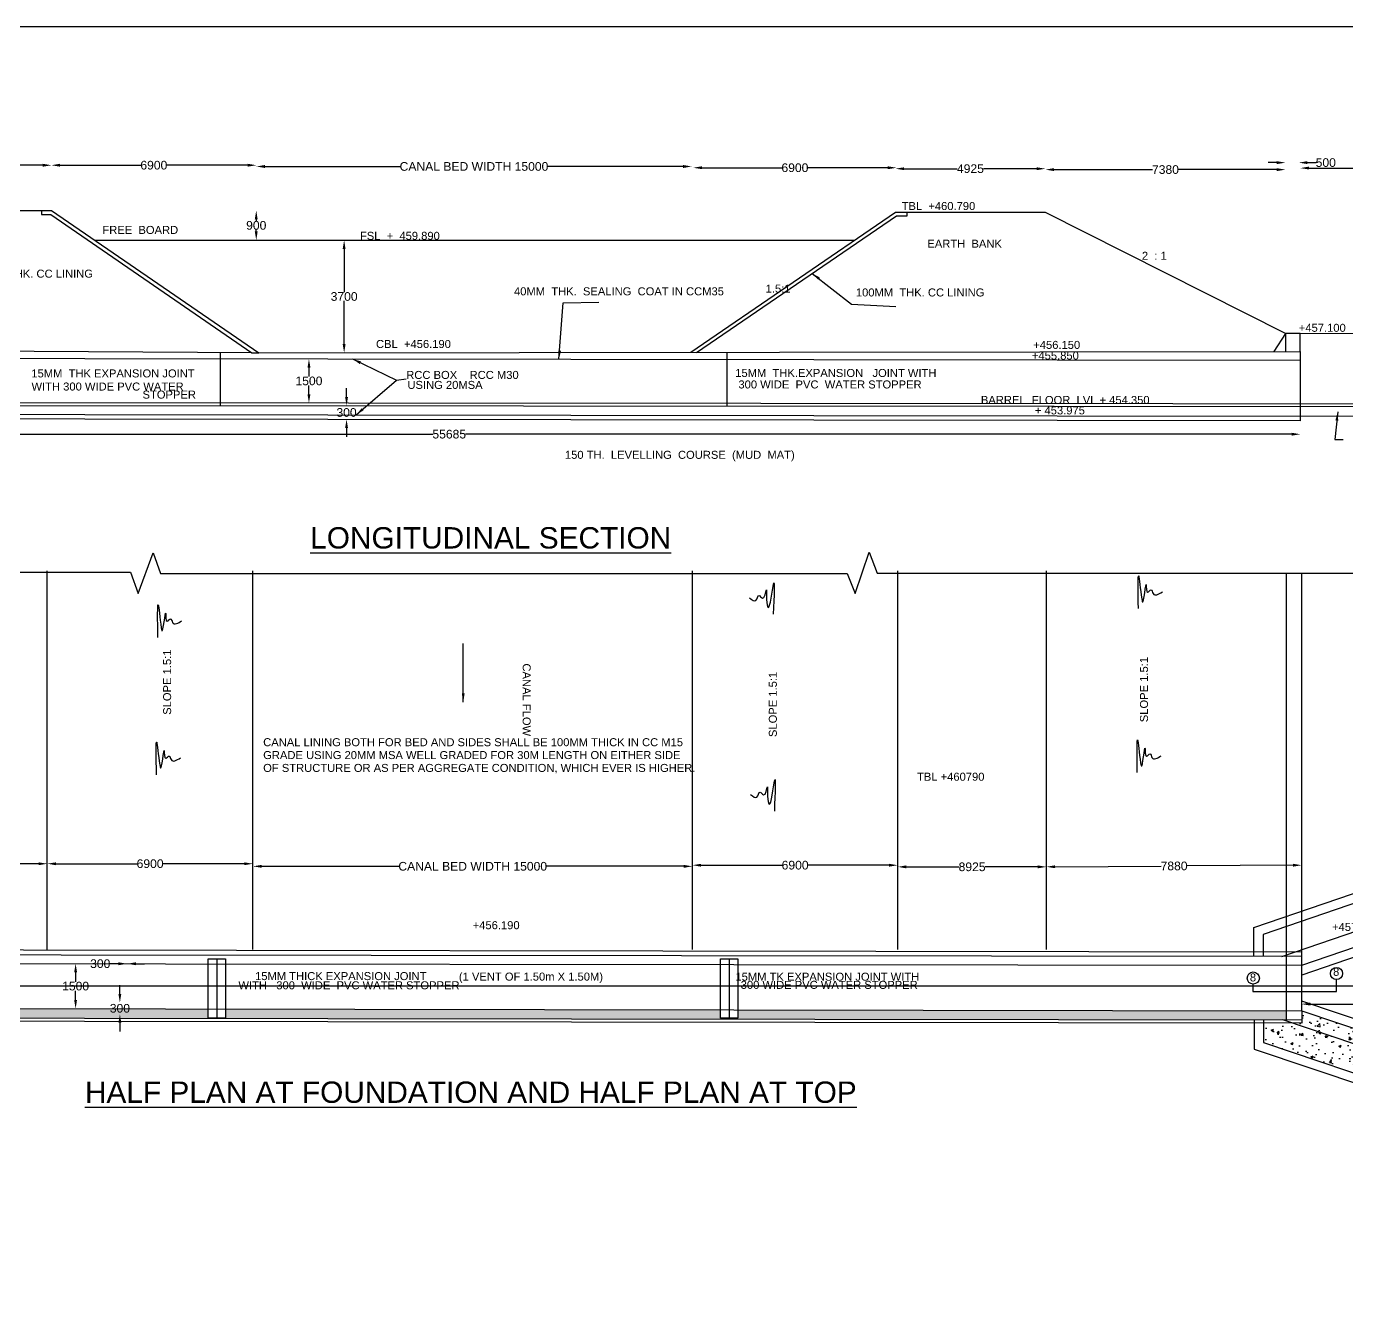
# Model space of a CAD drawing. Header units: inches. Extents: x 48010 to 53514, y -54 to 3817.
# Drawn here: x 49566 to 51546, y 1881 to 3817 of the extents above; entities that cross this region are included whole.
import ezdxf

# ---------------------------------------------------------------- set-up
doc = ezdxf.new("R2010")
doc.units = ezdxf.units.IN
doc.header["$MEASUREMENT"] = 0
doc.layers.add('DIMENSIONS', color=255, linetype='Continuous')
doc.layers.add('TEXT', color=1, linetype='Continuous')
doc.styles.get("Standard").update_dxf_attribs({"font": 'arial.ttf', "height": 13})
doc.dimstyles.get("Standard").update_dxf_attribs({"dimtxt": 12, "dimasz": 13, "dimexe": 0.18, "dimexo": 0.0625, "dimgap": 0.09, "dimtad": 0, "dimtih": 1, "dimtoh": 1, "dimdec": 4, "dimzin": 0, "dimdsep": 46, "dimtxsty": 'Standard', "dimcen": 0.09, "dimse1": 1, "dimse2": 1, "dimadec": 0, "dimazin": 0, "dimtfac": 1, "dimtdec": 4, "dimtofl": 0, "dimtmove": 0, "dimatfit": 3, "dimfxl": 1, "dimtolj": 1, "dimtzin": 0, "dimarcsym": 0})
pattern_1 = [(50, (0, 0), (35.863009, -3.137607), [3.75, -41.25]), (355, (0, 0), (-6.937567, 37.609607), [3, -33]), (100.4514, (2.99, -0.26), (28.92547, 34.471977), [3.18701, -35.057106]), (46.1842, (0, 10), (53.362052, -8.27595), [5.625, -61.875]), (96.6356, (4.447, 9.31), (46.733135, 48.705894), [4.780514, -52.58565]), (351.1842, (0, 10), (46.7331, 48.70593), [4.5, -49.5]), (21, (5, 7.5), (29.845353, -20.130945), [3.75, -41.25]), (326, (5, 7.5), (12.165767, 36.257502), [3, -33]), (71.4514, (7.487, 5.822), (42.011131, 16.126525), [3.18701, -35.057106]), (37.5, (0, 0), (0.6079928, 16.6446927), [0, -32.6, 0, -33.5, 0, -33.125]), (7.5, (0, 0), (13.153477, 19.7205856), [0, -19.1, 0, -31.85, 0, -12.625]), (327.5, (-11.15, 0), (26.6911218, -1.1277436), [0, -12.5, 0, -39, 0, -51.75]), (317.5, (-16.15, 0), (29.159308, 5.005249), [0, -16.25, 0, -25.9, 0, -36.75])]

# ---------------------------------------------------------------- blocks, each defined once
blk = doc.blocks.new('*D8')
at = {"layer": 'Defpoints', "color": 0, "transparency": 16777216}
for p in [(49604, 3608.9), (49209.7, 3540.9), (49604, 3540.9)]:
    blk.add_point(p, dxfattribs=at)
at = {"layer": 'DIMENSIONS', "color": 0, "lineweight": -2, "transparency": 16777216}
for p, q in [((49222.7, 3608.9), (49387.4, 3608.9)), ((49591, 3608.9), (49426.3, 3608.9))]:
    blk.add_line(p, q, dxfattribs=at)
at = {"layer": 'DIMENSIONS', "color": 0, "transparency": 16777216}
for points in [[(49222.7, 3611), (49222.7, 3606.7), (49209.7, 3608.9)], [(49591, 3611), (49591, 3606.7), (49604, 3608.9)]]:
    blk.add_solid(points, dxfattribs=at)
at = {"layer": 'DIMENSIONS', "color": 0, "transparency": 16777216, "insert": (49406.8, 3608.9), "char_height": 13, "attachment_point": 5}
blk.add_mtext('\\A1;5000', dxfattribs=at)
blk = doc.blocks.new('*D9')
at = {"layer": 'Defpoints', "color": 0, "transparency": 16777216}
for p in [(49911.1, 3608.9), (49604, 3540.9), (49911.1, 3496.5)]:
    blk.add_point(p, dxfattribs=at)
at = {"layer": 'DIMENSIONS', "color": 0, "lineweight": -2, "transparency": 16777216}
for p, q in [((49617, 3608.9), (49738, 3608.9)), ((49898.1, 3608.9), (49777, 3608.9))]:
    blk.add_line(p, q, dxfattribs=at)
at = {"layer": 'DIMENSIONS', "color": 0, "transparency": 16777216}
for points in [[(49617, 3611.1), (49617, 3606.7), (49604, 3608.9)], [(49898.1, 3611.1), (49898.1, 3606.7), (49911.1, 3608.9)]]:
    blk.add_solid(points, dxfattribs=at)
at = {"layer": 'DIMENSIONS', "color": 0, "transparency": 16777216, "insert": (49757.5, 3608.9), "char_height": 13, "attachment_point": 5}
blk.add_mtext('\\A1;6900', dxfattribs=at)
blk = doc.blocks.new('*D10')
at = {"layer": 'Defpoints', "color": 0, "transparency": 16777216}
for p in [(50564.2, 3607), (49911.1, 3496.5), (50564.2, 3496.4)]:
    blk.add_point(p, dxfattribs=at)
at = {"layer": 'DIMENSIONS', "color": 0, "lineweight": -2, "transparency": 16777216}
for p, q in [((49924.1, 3607), (50126.9, 3607)), ((50551.2, 3607), (50348.4, 3607))]:
    blk.add_line(p, q, dxfattribs=at)
at = {"layer": 'DIMENSIONS', "color": 0, "transparency": 16777216}
for points in [[(49924.1, 3609.2), (49924.1, 3604.8), (49911.1, 3607)], [(50551.2, 3609.2), (50551.2, 3604.8), (50564.2, 3607)]]:
    blk.add_solid(points, dxfattribs=at)
at = {"layer": 'DIMENSIONS', "color": 0, "transparency": 16777216, "insert": (50237.6, 3607), "char_height": 13, "attachment_point": 5}
blk.add_mtext('\\A1;CANAL BED WIDTH 15000', dxfattribs=at)
blk = doc.blocks.new('*D11')
at = {"layer": 'Defpoints', "color": 0, "transparency": 16777216}
for p in [(50871.2, 3605.1), (50871.2, 3532.8), (50566.5, 3328.4)]:
    blk.add_point(p, dxfattribs=at)
at = {"layer": 'DIMENSIONS', "color": 0, "lineweight": -2, "transparency": 16777216}
for p, q in [((50579.5, 3605.1), (50699.4, 3605.1)), ((50858.2, 3605.1), (50738.4, 3605.1))]:
    blk.add_line(p, q, dxfattribs=at)
at = {"layer": 'DIMENSIONS', "color": 0, "transparency": 16777216}
for points in [[(50579.5, 3607.3), (50579.5, 3603), (50566.5, 3605.1)], [(50858.2, 3607.3), (50858.2, 3603), (50871.2, 3605.1)]]:
    blk.add_solid(points, dxfattribs=at)
at = {"layer": 'DIMENSIONS', "color": 0, "transparency": 16777216, "insert": (50718.9, 3605.1), "char_height": 13, "attachment_point": 5}
blk.add_mtext('\\A1;6900', dxfattribs=at)
blk = doc.blocks.new('*D12')
at = {"layer": 'Defpoints', "color": 0, "transparency": 16777216}
for p in [(51094.6, 3603.7), (50869.7, 3538.2), (51094.6, 3538.2)]:
    blk.add_point(p, dxfattribs=at)
at = {"layer": 'DIMENSIONS', "color": 0, "lineweight": -2, "transparency": 16777216}
for p, q in [((50882.7, 3603.7), (50962.3, 3603.7)), ((51081.6, 3603.7), (51001.9, 3603.7))]:
    blk.add_line(p, q, dxfattribs=at)
at = {"layer": 'DIMENSIONS', "color": 0, "transparency": 16777216}
for points in [[(50882.7, 3605.8), (50882.7, 3601.5), (50869.7, 3603.7)], [(51081.6, 3605.8), (51081.6, 3601.5), (51094.6, 3603.7)]]:
    blk.add_solid(points, dxfattribs=at)
at = {"layer": 'DIMENSIONS', "color": 0, "transparency": 16777216, "insert": (50982.1, 3603.7), "char_height": 13, "attachment_point": 5}
blk.add_mtext('\\A1;4925', dxfattribs=at)
blk = doc.blocks.new('*D13')
at = {"layer": 'Defpoints', "color": 0, "transparency": 16777216}
for p in [(51454.6, 3602.3), (51094.6, 3538.2), (51454.6, 3356.7)]:
    blk.add_point(p, dxfattribs=at)
at = {"layer": 'DIMENSIONS', "color": 0, "lineweight": -2, "transparency": 16777216}
for p, q in [((51107.6, 3602.3), (51255.2, 3602.3)), ((51441.6, 3602.3), (51294, 3602.3))]:
    blk.add_line(p, q, dxfattribs=at)
at = {"layer": 'DIMENSIONS', "color": 0, "transparency": 16777216}
for points in [[(51107.6, 3604.5), (51107.6, 3600.1), (51094.6, 3602.3)], [(51441.6, 3604.5), (51441.6, 3600.1), (51454.6, 3602.3)]]:
    blk.add_solid(points, dxfattribs=at)
at = {"layer": 'DIMENSIONS', "color": 0, "transparency": 16777216, "insert": (51274.6, 3602.3), "char_height": 13, "attachment_point": 5}
blk.add_mtext('\\A1;7380', dxfattribs=at)
blk = doc.blocks.new('*D14')
at = {"layer": 'Defpoints', "color": 0, "transparency": 16777216}
for p in [(51474.6, 3612.8), (51454.6, 3356.7), (51474.6, 3356.7)]:
    blk.add_point(p, dxfattribs=at)
at = {"layer": 'DIMENSIONS', "color": 0, "lineweight": -2, "transparency": 16777216}
for p, q in [((51441.6, 3612.8), (51428.6, 3612.8)), ((51487.6, 3612.8), (51500.6, 3612.8))]:
    blk.add_line(p, q, dxfattribs=at)
at = {"layer": 'DIMENSIONS', "color": 0, "transparency": 16777216}
for points in [[(51441.6, 3615), (51441.6, 3610.6), (51454.6, 3612.8)], [(51487.6, 3615), (51487.6, 3610.6), (51474.6, 3612.8)]]:
    blk.add_solid(points, dxfattribs=at)
at = {"layer": 'DIMENSIONS', "color": 0, "transparency": 16777216, "insert": (51515, 3612.8), "char_height": 13, "attachment_point": 5}
blk.add_mtext('\\A1;500', dxfattribs=at)
blk = doc.blocks.new('*D15')
at = {"layer": 'Defpoints', "color": 0, "transparency": 16777216}
for p in [(51903.5, 3604.6), (51476.8, 3356.7), (51903.5, 3359)]:
    blk.add_point(p, dxfattribs=at)
at = {"layer": 'DIMENSIONS', "color": 0, "lineweight": -2, "transparency": 16777216}
for p, q in [((51489.8, 3604.6), (51670.7, 3604.6)), ((51890.5, 3604.6), (51709.6, 3604.6))]:
    blk.add_line(p, q, dxfattribs=at)
at = {"layer": 'DIMENSIONS', "color": 0, "transparency": 16777216}
for points in [[(51489.8, 3606.8), (51489.8, 3602.5), (51476.8, 3604.6)], [(51890.5, 3606.8), (51890.5, 3602.5), (51903.5, 3604.6)]]:
    blk.add_solid(points, dxfattribs=at)
at = {"layer": 'DIMENSIONS', "color": 0, "transparency": 16777216, "insert": (51690.1, 3604.6), "char_height": 13, "attachment_point": 5}
blk.add_mtext('\\A1;9600', dxfattribs=at)
blk = doc.blocks.new('*D22')
at = {"layer": 'Defpoints', "color": 0, "transparency": 16777216}
for p in [(51476.8, 3226), (48924.2, 3206.4), (51476.8, 3205.7)]:
    blk.add_point(p, dxfattribs=at)
at = {"layer": 'DIMENSIONS', "color": 0, "lineweight": -2, "transparency": 16777216}
for p, q in [((48937.2, 3205.7), (50175.9, 3205.7)), ((51463.8, 3205.7), (50225.1, 3205.7))]:
    blk.add_line(p, q, dxfattribs=at)
at = {"layer": 'DIMENSIONS', "color": 0, "transparency": 16777216}
for points in [[(48937.2, 3207.8), (48937.2, 3203.5), (48924.2, 3205.7)], [(51463.8, 3207.8), (51463.8, 3203.5), (51476.8, 3205.7)]]:
    blk.add_solid(points, dxfattribs=at)
at = {"layer": 'DIMENSIONS', "color": 0, "transparency": 16777216, "insert": (50200.5, 3205.7), "char_height": 13, "attachment_point": 5}
blk.add_mtext('\\A1;55685', dxfattribs=at)
blk = doc.blocks.new('*D24')
at = {"layer": 'Defpoints', "color": 0, "transparency": 16777216}
for p in [(49991, 3318.6), (49990.1, 3252.4), (49991, 3252.4)]:
    blk.add_point(p, dxfattribs=at)
at = {"layer": 'DIMENSIONS', "color": 0, "lineweight": -2, "transparency": 16777216}
for p, q in [((49990.1, 3305.6), (49990.1, 3292.2)), ((49990.1, 3265.4), (49990.1, 3278.8))]:
    blk.add_line(p, q, dxfattribs=at)
at = {"layer": 'DIMENSIONS', "color": 0, "transparency": 16777216}
for points in [[(49988, 3305.6), (49992.3, 3305.6), (49990.1, 3318.6)], [(49988, 3265.4), (49992.3, 3265.4), (49990.1, 3252.4)]]:
    blk.add_solid(points, dxfattribs=at)
at = {"layer": 'DIMENSIONS', "color": 0, "transparency": 16777216, "insert": (49990.1, 3285.5), "char_height": 13, "attachment_point": 5}
blk.add_mtext('\\A1;1500', dxfattribs=at)
blk = doc.blocks.new('*D25')
at = {"layer": 'Defpoints', "color": 0, "transparency": 16777216}
for p in [(50033.3, 3248.5), (50033.3, 3227.9), (50046.5, 3227.9)]:
    blk.add_point(p, dxfattribs=at)
at = {"layer": 'DIMENSIONS', "color": 0, "lineweight": -2, "transparency": 16777216}
for p, q in [((50046.5, 3261.5), (50046.5, 3274.5)), ((50046.5, 3214.9), (50046.5, 3201.9))]:
    blk.add_line(p, q, dxfattribs=at)
at = {"layer": 'DIMENSIONS', "color": 0, "transparency": 16777216}
for points in [[(50044.3, 3261.5), (50048.7, 3261.5), (50046.5, 3248.5)], [(50044.3, 3214.9), (50048.7, 3214.9), (50046.5, 3227.9)]]:
    blk.add_solid(points, dxfattribs=at)
at = {"layer": 'DIMENSIONS', "color": 0, "transparency": 16777216, "insert": (50046.5, 3238.2), "char_height": 13, "attachment_point": 5}
blk.add_mtext('\\A1;300', dxfattribs=at)
blk = doc.blocks.new('*D39')
at = {"layer": 'Defpoints', "color": 0, "transparency": 16777216}
for p in [(49202.3, 2561.8), (49597.7, 2561.8), (49597.7, 2561.8)]:
    blk.add_point(p, dxfattribs=at)
at = {"layer": 'DIMENSIONS', "color": 0, "lineweight": -2, "transparency": 16777216}
for p, q in [((49215.3, 2561.8), (49380.5, 2561.8)), ((49584.7, 2561.8), (49419.5, 2561.8))]:
    blk.add_line(p, q, dxfattribs=at)
at = {"layer": 'DIMENSIONS', "color": 0, "transparency": 16777216}
for points in [[(49215.3, 2563.9), (49215.3, 2559.6), (49202.3, 2561.8)], [(49584.7, 2563.9), (49584.7, 2559.6), (49597.7, 2561.8)]]:
    blk.add_solid(points, dxfattribs=at)
at = {"layer": 'DIMENSIONS', "color": 0, "transparency": 16777216, "insert": (49400, 2561.8), "char_height": 13, "attachment_point": 5}
blk.add_mtext('\\A1;5000', dxfattribs=at)
blk = doc.blocks.new('*D40')
at = {"layer": 'Defpoints', "color": 0, "transparency": 16777216}
for p in [(49597.7, 2561.8), (49906.1, 2561.8), (49906.1, 2561.8)]:
    blk.add_point(p, dxfattribs=at)
at = {"layer": 'DIMENSIONS', "color": 0, "lineweight": -2, "transparency": 16777216}
for p, q in [((49610.7, 2561.8), (49732.4, 2561.8)), ((49893.1, 2561.8), (49771.4, 2561.8))]:
    blk.add_line(p, q, dxfattribs=at)
at = {"layer": 'DIMENSIONS', "color": 0, "transparency": 16777216}
for points in [[(49610.7, 2563.9), (49610.7, 2559.6), (49597.7, 2561.8)], [(49893.1, 2563.9), (49893.1, 2559.6), (49906.1, 2561.8)]]:
    blk.add_solid(points, dxfattribs=at)
at = {"layer": 'DIMENSIONS', "color": 0, "transparency": 16777216, "insert": (49751.9, 2561.8), "char_height": 13, "attachment_point": 5}
blk.add_mtext('\\A1;6900', dxfattribs=at)
blk = doc.blocks.new('*D41')
at = {"layer": 'Defpoints', "color": 0, "transparency": 16777216}
for p in [(49906.1, 2561.8), (50565.2, 2561.8), (50565.2, 2557.9)]:
    blk.add_point(p, dxfattribs=at)
at = {"layer": 'DIMENSIONS', "color": 0, "lineweight": -2, "transparency": 16777216}
for p, q in [((49919.1, 2557.9), (50124.9, 2557.9)), ((50552.2, 2557.9), (50346.4, 2557.9))]:
    blk.add_line(p, q, dxfattribs=at)
at = {"layer": 'DIMENSIONS', "color": 0, "transparency": 16777216}
for points in [[(49919.1, 2560), (49919.1, 2555.7), (49906.1, 2557.9)], [(50552.2, 2560), (50552.2, 2555.7), (50565.2, 2557.9)]]:
    blk.add_solid(points, dxfattribs=at)
at = {"layer": 'DIMENSIONS', "color": 0, "transparency": 16777216, "insert": (50235.7, 2557.9), "char_height": 13, "attachment_point": 5}
blk.add_mtext('\\A1;CANAL BED WIDTH 15000', dxfattribs=at)
blk = doc.blocks.new('*D42')
at = {"layer": 'Defpoints', "color": 0, "transparency": 16777216}
for p in [(50565.2, 2557.9), (50873.1, 2559.6), (50873.1, 2557.9)]:
    blk.add_point(p, dxfattribs=at)
at = {"layer": 'DIMENSIONS', "color": 0, "lineweight": -2, "transparency": 16777216}
for p, q in [((50578.2, 2559.6), (50699.7, 2559.6)), ((50860.1, 2559.6), (50738.7, 2559.6))]:
    blk.add_line(p, q, dxfattribs=at)
at = {"layer": 'DIMENSIONS', "color": 0, "transparency": 16777216}
for points in [[(50578.2, 2561.7), (50578.2, 2557.4), (50565.2, 2559.6)], [(50860.1, 2561.7), (50860.1, 2557.4), (50873.1, 2559.6)]]:
    blk.add_solid(points, dxfattribs=at)
at = {"layer": 'DIMENSIONS', "color": 0, "transparency": 16777216, "insert": (50719.2, 2559.6), "char_height": 13, "attachment_point": 5}
blk.add_mtext('\\A1;6900', dxfattribs=at)
blk = doc.blocks.new('*D43')
at = {"layer": 'Defpoints', "color": 0, "transparency": 16777216}
for p in [(50873.1, 2559.6), (51096, 2559.6), (51096, 2557.1)]:
    blk.add_point(p, dxfattribs=at)
at = {"layer": 'DIMENSIONS', "color": 0, "lineweight": -2, "transparency": 16777216}
for p, q in [((50886.1, 2557.1), (50965, 2557.1)), ((51083, 2557.1), (51004.1, 2557.1))]:
    blk.add_line(p, q, dxfattribs=at)
at = {"layer": 'DIMENSIONS', "color": 0, "transparency": 16777216}
for points in [[(50886.1, 2559.3), (50886.1, 2554.9), (50873.1, 2557.1)], [(51083, 2559.3), (51083, 2554.9), (51096, 2557.1)]]:
    blk.add_solid(points, dxfattribs=at)
at = {"layer": 'DIMENSIONS', "color": 0, "transparency": 16777216, "insert": (50984.6, 2557.1), "char_height": 13, "attachment_point": 5}
blk.add_mtext('\\A1;8925', dxfattribs=at)
blk = doc.blocks.new('*D44')
at = {"layer": 'Defpoints', "color": 0, "transparency": 16777216}
for p in [(51096, 2557.1), (51478.9, 2559.6), (51478.9, 2559.6)]:
    blk.add_point(p, dxfattribs=at)
at = {"layer": 'DIMENSIONS', "color": 0, "lineweight": -2, "transparency": 16777216}
for p, q in [((51109, 2557.3), (51268, 2558.3)), ((51465.9, 2559.5), (51306.9, 2558.5))]:
    blk.add_line(p, q, dxfattribs=at)
at = {"layer": 'DIMENSIONS', "color": 0, "transparency": 16777216}
for points in [[(51109, 2559.4), (51109.1, 2555.1), (51096, 2557.2)], [(51465.9, 2561.7), (51465.9, 2557.4), (51478.9, 2559.6)]]:
    blk.add_solid(points, dxfattribs=at)
at = {"layer": 'DIMENSIONS', "color": 0, "transparency": 16777216, "insert": (51287.5, 2558.4), "char_height": 13, "attachment_point": 5}
blk.add_mtext('\\A1;7880', dxfattribs=at)
blk = doc.blocks.new('*D50')
at = {"layer": 'Defpoints', "color": 0, "transparency": 16777216}
for p in [(51478.9, 2355.5), (51905.1, 2355.9), (51905.1, 2351.4)]:
    blk.add_point(p, dxfattribs=at)
at = {"layer": 'DIMENSIONS', "color": 0, "lineweight": -2, "transparency": 16777216}
for p, q in [((51491.9, 2351.4), (51672.5, 2351.4)), ((51892.1, 2351.4), (51711.5, 2351.4))]:
    blk.add_line(p, q, dxfattribs=at)
at = {"layer": 'DIMENSIONS', "color": 0, "transparency": 16777216}
for points in [[(51491.9, 2353.6), (51491.9, 2349.2), (51478.9, 2351.4)], [(51892.1, 2353.6), (51892.1, 2349.2), (51905.1, 2351.4)]]:
    blk.add_solid(points, dxfattribs=at)
at = {"layer": 'DIMENSIONS', "color": 0, "transparency": 16777216, "insert": (51692, 2351.4), "char_height": 13, "attachment_point": 5}
blk.add_mtext('\\A1;9600', dxfattribs=at)
blk = doc.blocks.new('*D57')
at = {"layer": 'Defpoints', "color": 0, "transparency": 16777216}
for p in [(49640.3, 2412), (49640.2, 2344.6), (49640.2, 2344.6)]:
    blk.add_point(p, dxfattribs=at)
at = {"layer": 'DIMENSIONS', "color": 0, "lineweight": -2, "transparency": 16777216}
for p, q in [((49640.2, 2399), (49640.2, 2385)), ((49640.2, 2357.6), (49640.2, 2371.5))]:
    blk.add_line(p, q, dxfattribs=at)
at = {"layer": 'DIMENSIONS', "color": 0, "transparency": 16777216}
for points in [[(49638, 2399), (49642.3, 2399), (49640.2, 2412)], [(49638, 2357.6), (49642.3, 2357.6), (49640.2, 2344.6)]]:
    blk.add_solid(points, dxfattribs=at)
at = {"layer": 'DIMENSIONS', "color": 0, "transparency": 16777216, "insert": (49640.2, 2378.3), "char_height": 13, "attachment_point": 5}
blk.add_mtext('\\A1;1500', dxfattribs=at)
blk = doc.blocks.new('*D58')
at = {"layer": 'Defpoints', "color": 0, "transparency": 16777216}
for p in [(49717.5, 2424.7), (49717.5, 2411.9), (49717.5, 2411.9)]:
    blk.add_point(p, dxfattribs=at)
at = {"layer": 'DIMENSIONS', "color": 0, "lineweight": -2, "transparency": 16777216}
for p, q in [((49704.5, 2411.9), (49691.5, 2411.9)), ((49730.5, 2411.9), (49743.5, 2411.9))]:
    blk.add_line(p, q, dxfattribs=at)
at = {"layer": 'DIMENSIONS', "color": 0, "transparency": 16777216}
for points in [[(49704.5, 2414), (49704.5, 2409.7), (49717.5, 2411.9)], [(49730.5, 2414), (49730.5, 2409.7), (49717.5, 2411.9)]]:
    blk.add_solid(points, dxfattribs=at)
at = {"layer": 'DIMENSIONS', "color": 0, "transparency": 16777216, "insert": (49677.1, 2411.9), "char_height": 13, "attachment_point": 5}
blk.add_mtext('\\A1;300', dxfattribs=at)
blk = doc.blocks.new('*D59')
at = {"layer": 'Defpoints', "color": 0, "transparency": 16777216}
for p in [(49701.1, 2353.7), (49706.6, 2336.3), (49706.6, 2336.3)]:
    blk.add_point(p, dxfattribs=at)
at = {"layer": 'DIMENSIONS', "color": 0, "lineweight": -2, "transparency": 16777216}
for p, q in [((49706.6, 2366.7), (49706.6, 2379.7)), ((49706.6, 2323.3), (49706.6, 2310.3))]:
    blk.add_line(p, q, dxfattribs=at)
at = {"layer": 'DIMENSIONS', "color": 0, "transparency": 16777216}
for points in [[(49704.4, 2366.7), (49708.7, 2366.7), (49706.6, 2353.7)], [(49704.4, 2323.3), (49708.7, 2323.3), (49706.6, 2336.3)]]:
    blk.add_solid(points, dxfattribs=at)
at = {"layer": 'DIMENSIONS', "color": 0, "transparency": 16777216, "insert": (49706.6, 2345), "char_height": 13, "attachment_point": 5}
blk.add_mtext('\\A1;300', dxfattribs=at)
blk = doc.blocks.new('*D128')
at = {"layer": 'Defpoints', "color": 0, "transparency": 16777216}
for p in [(49604, 3540.9), (49668.6, 3496.6), (49911.1, 3496.6)]:
    blk.add_point(p, dxfattribs=at)
at = {"layer": 'DIMENSIONS', "color": 0, "lineweight": -2, "transparency": 16777216}
for p, q in [((49911.1, 3527.9), (49911.1, 3525.5)), ((49911.1, 3509.6), (49911.1, 3512))]:
    blk.add_line(p, q, dxfattribs=at)
at = {"layer": 'DIMENSIONS', "color": 0, "transparency": 16777216}
for points in [[(49908.9, 3527.9), (49913.2, 3527.9), (49911.1, 3540.9)], [(49908.9, 3509.6), (49913.2, 3509.6), (49911.1, 3496.6)]]:
    blk.add_solid(points, dxfattribs=at)
at = {"layer": 'DIMENSIONS', "color": 0, "transparency": 16777216, "insert": (49911.1, 3518.7), "char_height": 13, "attachment_point": 5}
blk.add_mtext('\\A1;900', dxfattribs=at)
blk = doc.blocks.new('*D129')
at = {"layer": 'Defpoints', "color": 0, "transparency": 16777216}
for p in [(50025.7, 3496.5), (50025.9, 3327.7), (50042.9, 3327.7)]:
    blk.add_point(p, dxfattribs=at)
at = {"layer": 'DIMENSIONS', "color": 0, "lineweight": -2, "transparency": 16777216}
for p, q in [((50042.9, 3483.5), (50042.9, 3418.8)), ((50042.9, 3340.7), (50042.9, 3405.4))]:
    blk.add_line(p, q, dxfattribs=at)
at = {"layer": 'DIMENSIONS', "color": 0, "transparency": 16777216}
for points in [[(50040.7, 3483.5), (50045, 3483.5), (50042.9, 3496.5)], [(50040.7, 3340.7), (50045, 3340.7), (50042.9, 3327.7)]]:
    blk.add_solid(points, dxfattribs=at)
at = {"layer": 'DIMENSIONS', "color": 0, "transparency": 16777216, "insert": (50042.9, 3412.1), "char_height": 13, "attachment_point": 5}
blk.add_mtext('\\A1;3700', dxfattribs=at)

msp = doc.modelspace()

# ---------------------------------------------------------------- hatches: boundary and pattern name
at = {"layer": 'TEXT'}
h = msp.add_hatch(dxfattribs=at)
h.set_pattern_fill('AR-CONC', color=0, scale=5, style=0)
h.set_pattern_definition(pattern_1)
h.paths.add_polyline_path([(48941.45758, 2242.60301), (48899.30934, 2299.95454), (48729.37705, 2181.67321), (48729.37705, 2178.60785), (48729.37705, 2172.35201), (48766.58545, 2119.49732)])
h.paths.add_polyline_path([(48729.37705, 2208.99323), (48718.90118, 2201.58248), (48538.68363, 2201.58248), (48538.68363, 2178.60785), (48724.9731, 2178.60785), (48729.37705, 2181.67321)])
h.paths.add_polyline_path([(48518.91589, 2178.60785), (48538.68363, 2178.60785), (48538.68363, 2201.58248), (48496.50316, 2201.58248), (48496.07573, 2096.67218), (48518.91589, 2096.67218)])
h.paths.add_polyline_path([(48538.68363, 2178.60785), (48518.91589, 2178.60785), (48518.91589, 2096.67218), (48527.6374, 2096.67218), (48527.6374, 2115.1001), (48538.68363, 2117.47836)], flags=17)
h.paths.add_polyline_path([(48899.30934, 2299.95454), (48885.16564, 2319.20001), (48729.37705, 2208.99323), (48729.37705, 2181.67321)])
h.paths.add_polyline_path([(49838.90231, 2344.23568), (48944.75969, 2345.79615), (48944.75969, 2331.46837), (49838.90231, 2330.25145)])
h = msp.add_hatch(dxfattribs=at)
h.set_pattern_fill('AR-CONC', color=0, scale=5, style=0)
h.set_pattern_definition(pattern_1)
h.paths.add_polyline_path([(50607.40268, 2342.89449), (49864.93429, 2344.19025), (49864.93429, 2330.21602), (51455.72032, 2328.05099), (51455.71821, 2341.414), (50633.43466, 2342.84906), (50633.43466, 2330.21602), (50607.40268, 2330.21602)])
h = msp.add_hatch(dxfattribs=at)
h.set_pattern_fill('AR-CONC', color=0, scale=5, style=0)
h.set_pattern_definition(pattern_1)
h.paths.add_polyline_path([(51465.91751, 2322.69519), (51421.42703, 2322.76065), (51421.42703, 2294.03308), (51842.61085, 2152.08819), (51842.61085, 2048.17404), (51883.37164, 2048.17404), (51883.37164, 2181.6735)])
h.paths.add_polyline_path([(51478.88643, 2341.37356), (51478.88643, 2322.67611), (51465.91751, 2322.69519), (51883.37164, 2181.6735), (51883.37164, 2048.17404), (51905.38377, 2048.17404), (51905.26123, 2197.80883)])
h.paths.add_polyline_path([(51883.37164, 2048.17404), (51842.61085, 2048.17404), (51842.61085, 2004.11558), (51883.37164, 2004.11558)])
h.paths.add_polyline_path([(51905.38377, 2048.17404), (51883.37164, 2048.17404), (51883.37164, 2004.11558), (51905.41985, 2004.11558)])
h.paths.add_polyline_path([(51692.83204, 2231.47524), (51736.88661, 2231.47524), (51736.88661, 2211.70034), (51692.83204, 2211.70034)], flags=24)
h.paths.add_polyline_path([(51660.15509, 2275.20579), (51695.33313, 2275.20579), (51695.33313, 2255.43089), (51660.15509, 2255.43089)], flags=24)

# ---------------------------------------------------------------- linework, layer by layer
at = {"layer": 'DIMENSIONS', "color": 0}
for points in [[(48573.49533, 3468.18432), (48719.02801, 3412.62962), (48947.27568, 3412.62962), (49209.69754, 3540.91858), (49603.99683, 3540.91858), (49914.96161, 3327.59209), (51476.80654, 3329.51028), (51476.80654, 3356.72383), (51454.60596, 3356.72383), (51454.63942, 3329.48306)], [(49589.04838, 3540.91858), (49589.04838, 3534.82007), (49603.23549, 3534.82007), (49904.51663, 3327.57926), (49914.96161, 3327.59209)], [(51454.60596, 3356.72383), (51094.55504, 3538.2485), (50869.7213, 3538.2485), (50562.79054, 3328.38773)], [(50571.16881, 3328.39802), (50871.21682, 3532.81499), (50887.40462, 3532.81499), (50887.40462, 3538.2485)], [(49668.64938, 3496.56597), (50808.47931, 3496.37492)], [(49904.51663, 3327.57926), (48924.21695, 3333.85425), (48924.21695, 3412.62962)], [(48719.47153, 3249.35747), (51903.45358, 3247.3624), (51903.45358, 3358.98844)], [(51454.60596, 3356.72383), (51437.28768, 3329.46175)], [(51476.80654, 3356.72383), (51903.45358, 3358.98844)], [(51476.80654, 3329.51028), (51476.80654, 3225.96746), (48924.21695, 3229.39498)], [(49856.9963, 3327.88344), (49856.94665, 3248.64473)], [(50616.60177, 3328.45381), (50616.55146, 3248.16877)], [(48924.21695, 3320.03056), (51476.80654, 3316.48803)], [(51903.45358, 3250.84385), (48813.32433, 3253.43511)], [(48924.21695, 3236.14265), (51476.80654, 3232.77899), (51831.86303, 3233.97738)], [(48922.81615, 3002.15998), (49007.44211, 3002.15998), (49018.34458, 2969.66943), (49041.69007, 3031.72607), (49052.1185, 3000.69774), (49378.21706, 3000.69774), (49389.92987, 2967.71227), (49413.28335, 3030.14705), (49423.70567, 2999.00437), (49722.25967, 2999.00437), (49734.08414, 2966.70084), (49756.26651, 3027.80045), (49767.63268, 2996.83843), (50797.43579, 2996.83843), (50809.16778, 2966.81678), (50830.44005, 3028.78878), (50842.44022, 2997.31914), (51560.24217, 2997.31914)], [(48922.81615, 2345.83445), (51478.88643, 2341.37356), (51478.88643, 2997.31914)], [(49597.67988, 2433.11993), (49597.67988, 3000.69774)], [(49906.10259, 2433.11993), (49906.10259, 3000.69774)], [(50565.24929, 2433.11993), (50565.24929, 3000.69774)], [(50873.1366, 2433.11993), (50873.1366, 3000.69774)], [(51096.0435, 2433.11993), (51096.0435, 3000.69774)], [(51455.61454, 2997.31914), (51455.72032, 2328.05099)], [(51406.95838, 2422.85414), (51406.95838, 2466.09422), (51828.96857, 2610.02487), (51828.96857, 2761.84945), (51917.71221, 2761.84945), (51917.71221, 2545.28009), (51478.88643, 2394.825)], [(51478.88643, 2409.56308), (51904.96866, 2555.09238), (51904.96866, 2748.47302), (51841.74925, 2748.47302), (51841.74925, 2599.69201), (51421.05043, 2455.95005), (51421.01363, 2422.83852)], [(51449.31505, 2422.80707), (51883.17857, 2570.93846), (51883.17857, 2748.47302)], [(48922.81615, 2391.10544), (48718.8064, 2391.10544), (48718.8064, 2556.83036), (48922.81615, 2412.88932), (51478.88643, 2409.56308)], [(48922.81615, 2433.56721), (51478.88643, 2429.47704)], [(51478.88643, 2422.7742), (49152.86758, 2425.3593)], [(48135.46597, 2378.70814), (52321.0912, 2378.70814)], [(51407.5122, 2328.1166), (51407.5122, 2283.59057), (51829.40721, 2142.24752), (51829.40721, 1990.47407), (51918.96893, 1990.47407), (51918.96893, 2207.61303), (51478.88643, 2355.53507)], [(51478.88643, 2341.37356), (51478.88643, 2322.67611)], [(51478.88643, 2341.37356), (51905.26123, 2197.80883), (52311.47944, 2197.80883), (52311.47944, 2115.67537), (52278.54017, 2103.31468), (52340.5602, 2081.59517), (52309.28513, 2069.41105), (52309.28513, 1977.55596)], [(48922.81615, 2331.49823), (51478.88643, 2328.01946)], [(51478.88643, 2322.67611), (48922.81615, 2326.43681)], [(51421.42703, 2328.09766), (51421.42703, 2294.03308), (51842.61085, 2152.08819), (51842.61085, 2004.11558), (52309.28513, 2004.11558)], [(51450.04033, 2328.05872), (51883.37164, 2181.6735), (51883.37164, 2004.11558)]]:
    msp.add_lwpolyline(points, dxfattribs=at)
at = {"layer": 'TEXT', "color": 0}
for points in [[(53513.89021, -54.12416), (48009.91618, -54.12416), (48009.91618, 3816.99518), (53513.89021, 3816.99518)], [(49838.90231, 2418.99755), (49864.93429, 2418.99755), (49864.93429, 2330.21602), (49838.90231, 2330.21602)], [(50607.40268, 2418.99755), (50633.43466, 2418.99755), (50633.43466, 2330.21602), (50607.40268, 2330.21602)]]:
    msp.add_lwpolyline(points, close=True, dxfattribs=at)
for points in [[(49851.9183, 2418.99755), (49851.9183, 2330.21602)], [(50620.41867, 2418.99755), (50620.41867, 2330.21602)], [(51405.62534, 2381.30505), (51405.62534, 2370.17052), (51531.17371, 2370.17052), (51531.17371, 2387.96035)]]:
    msp.add_lwpolyline(points, dxfattribs=at)
for centre in [(51406.28069, 2390.40364), (51531.04488, 2397.10768)]:
    msp.add_circle(centre, 9.10285, dxfattribs=at)
for points in [[(50650.81589, 2960.53123), (50660.30479, 2956.61658), (50664.93641, 2964.11138), (50670.08991, 2959.87519), (50676.09144, 2972.19271), (50676.35238, 2957.78968), (50678.63557, 2946.12389), (50686.798, 2981.08344), (50686.38919, 2935.73291)], [(51234.01421, 2944.22961), (51234.46753, 2993.14102), (51239.00067, 2958.94832), (51239.9073, 2954.41949), (51245.80041, 2980.46028), (51248.06698, 2968.68532), (51253.05345, 2972.30838), (51255.99998, 2966.87378), (51270.05276, 2969.36464)], [(49763.56393, 2900.89862), (49764.01725, 2949.81003), (49768.5504, 2915.61734), (49769.45702, 2911.0885), (49775.35013, 2937.1293), (49777.61671, 2925.35433), (49782.60317, 2928.97739), (49785.5497, 2923.54279), (49799.60248, 2926.03365)], [(49761.3823, 2695.20714), (49761.83563, 2744.11855), (49766.36877, 2709.92586), (49767.27539, 2705.39702), (49773.16851, 2731.43781), (49775.43508, 2719.66285), (49780.42155, 2723.28591), (49783.36808, 2717.85131), (49797.42085, 2720.34217)], [(51232.36141, 2698.46974), (51232.81473, 2747.38115), (51237.34787, 2713.18845), (51238.2545, 2708.65962), (51244.14761, 2734.70041), (51246.41418, 2722.92545), (51251.40065, 2726.54851), (51254.34718, 2721.11391), (51268.39996, 2723.60477)], [(50652.46382, 2665.61782), (50661.95272, 2661.70317), (50666.58434, 2669.19796), (50671.73783, 2664.96178), (50677.73937, 2677.27929), (50678.00031, 2662.87627), (50680.2835, 2651.21047), (50688.44592, 2686.17003), (50688.03712, 2640.8195)]]:
    msp.add_spline(points, degree=3, dxfattribs=at)

# ---------------------------------------------------------------- texts
for s, height, p in [('TBL  +460.790', 12, (50878.94356, 3541.73868)), ('FREE  BOARD', 12, (49680.35336, 3505.90609)), ('FSL  +  459.890', 12, (50066.60111, 3497.08575)), ('EARTH  BANK', 12, (50917.51939, 3485.28271)), ('2  : 1', 12, (51239.2413, 3467.12853)), ('100MM  THK. CC LINING', 12, (49473.44673, 3440.36693)), ('40MM  THK.  SEALING  COAT IN CCM35', 12, (50297.62341, 3413.86388)), ('1.5:1', 12, (50675.00431, 3417.91709)), ('100MM  THK. CC LINING', 12, (50810.29661, 3412.19043)), ('+457.100', 12, (51474.57825, 3359.18126)), ('CBL  +456.190', 12, (50090.68664, 3334.92322)), ('+455.850', 12, (51074.3272, 3317.52356)), ('+456.150', 12, (51076.33452, 3333.56418)), ('15MM  THK EXPANSION JOINT', 12, (49573.77919, 3290.81771)), ('RCC BOX    RCC M30', 12, (50136.03974, 3288.53347)), ('15MM  THK.EXPANSION   JOINT WITH', 12, (50629.39729, 3291.50733)), ('WITH 300 WIDE PVC WATER', 12, (49574.05304, 3271.14926)), ('STOPPER', 12, (49740.56856, 3259.05861)), ('USING 20MSA', 12, (50137.8043, 3273.59415)), ('300 WIDE  PVC  WATER STOPPER', 12, (50634.16793, 3274.27888)), ('BARREL  FLOOR  LVL + 454.350', 12, (50997.82991, 3251.01955)), ('+ 453.975', 12, (51078.76491, 3235.37436)), ('150 TH.  LEVELLING  COURSE  (MUD  MAT)', 12, (50373.99552, 3168.78)), ('%%ULONGITUDINAL SECTION', 32, (49991.98798, 3034.34186)), ('CANAL LINING BOTH FOR BED AND SIDES SHALL BE 100MM THICK IN CC M15', 12, (49921.47297, 2737.96955)), ('GRADE USING 20MM MSA WELL GRADED FOR 30M LENGTH ON EITHER SIDE ', 12, (49921.47297, 2718.69261)), ('OF STRUCTURE OR AS PER AGGREGATE CONDITION, WHICH EVER IS HIGHER.', 12, (49921.47297, 2699.41566)), ('TBL +460790', 12, (50902.03002, 2686.25137)), ('+456.190', 12, (50235.66366, 2463.64538)), ('+457.100', 12, (51524.41344, 2461.04496)), ('15MM THICK EXPANSION JOINT', 12, (49909.28846, 2387.36228)), ('(1 VENT OF 1.50m X 1.50M)', 12, (50214.98079, 2386.58201)), ('15MM TK EXPANSION JOINT WITH', 12, (50629.70333, 2386.45305)), ('8', 12, (51401.15964, 2385.34311)), ('8', 12, (51525.96123, 2393.7473)), ('WITH   300  WIDE  PVC WATER STOPPER', 12, (49884.34489, 2373.56394)), ('300 WIDE PVC WATER STOPPER', 12, (50637.59868, 2374.2391)), ('%%UHALF PLAN AT FOUNDATION AND HALF PLAN AT TOP', 32, (49654.18023, 2203.32895))]:
    msp.add_text(s, height=height, dxfattribs=at).set_placement(p)
for s, rotation, p in [('SLOPE 1.5:1', 90, (49783.41724, 2785.03647)), ('SLOPE 1.5:1', 90, (51248.35833, 2773.9466)), ('CANAL FLOW', 270, (50310.62531, 2862.03187)), ('SLOPE 1.5:1', 90, (50691.78038, 2751.67163))]:
    msp.add_text(s, height=12, rotation=rotation, dxfattribs=at).set_placement(p)

# ---------------------------------------------------------------- dimensions: what is measured, and where the dimension line sits
at = {"layer": 'DIMENSIONS', "color": 0}
for base, p1, p2, text, picture, middle in [((50564.20497, 3606.99508), (49911.07351, 3496.52534), (50564.20497, 3496.41586), 'CANAL BED WIDTH 15000', '*D10', (50237.63924, 3606.99508)), ((49603.99683, 3608.86562), (49209.69754, 3540.91858), (49603.99683, 3540.91858), '5000', '*D8', (49406.84718, 3608.86562)), ((49911.07351, 3608.89758), (49603.99683, 3540.91858), (49911.07351, 3496.52534), '6900', '*D9', (49757.53517, 3608.89758)), ((50871.21682, 3605.13973), (50566.53272, 3328.39232), (50871.21682, 3532.81499), '6900', '*D11', (50718.87477, 3605.13973)), ((51094.55504, 3603.65894), (50869.7213, 3538.2485), (51094.55504, 3538.2485), '4925', '*D12', (50982.13817, 3603.65894)), ((51454.60596, 3602.30089), (51094.55504, 3538.2485), (51454.60596, 3356.72383), '7380', '*D13', (51274.5805, 3602.30089)), ((51474.57825, 3612.78634), (51454.60596, 3356.72383), (51474.57825, 3356.72383), '500', '*D14', (51515.00727, 3612.78634)), ((51903.45358, 3604.64978), (51476.80654, 3356.72383), (51903.45358, 3358.98844), '9600', '*D15', (51690.13006, 3604.64978)), ((51476.80654, 3205.67334), (48924.21695, 3206.37983), (51476.80654, 3225.96746), '55685', '*D22', (50200.51174, 3205.67334)), ((49717.51841, 2411.85516), (49717.53517, 2424.73174), (49717.51841, 2411.85516), '300', '*D58', (49677.09383, 2411.85516)), ((51905.13179, 2351.40458), (51478.88643, 2355.53507), (51905.13179, 2355.88412), '9600', '*D50', (51692.00911, 2351.40458))]:
    dim = msp.add_linear_dim(base=base, p1=p1, p2=p2, text=text, dimstyle='Standard', dxfattribs=at)
    dim.commit()
    dim.dimension.update_dxf_attribs({"geometry": picture, "text_midpoint": middle})
for base, p1, p2, text, picture, middle in [((49911.07351, 3496.56597), (49603.99683, 3540.91858), (49668.64938, 3496.56597), '900', '*D128', (49911.07351, 3518.74228)), ((50042.86247, 3327.72832), (50025.67431, 3496.50613), (50025.8816, 3327.72832), '3700', '*D129', (50042.86247, 3412.11722)), ((49990.13156, 3252.44759), (49991.01321, 3318.55004), (49990.95777, 3252.44759), '1500', '*D24', (49990.13156, 3285.49882)), ((50046.51229, 3227.90578), (50033.29917, 3248.53423), (50033.27147, 3227.90578), '300', '*D25', (50046.51229, 3238.22001)), ((49640.18099, 2344.5825), (49640.29857, 2411.95565), (49640.18099, 2344.5825), '1500', '*D57', (49640.18099, 2378.26907)), ((49706.57727, 2336.25427), (49701.07698, 2353.69297), (49706.56293, 2336.25427), '300', '*D59', (49706.57727, 2344.97362))]:
    dim = msp.add_linear_dim(base=base, p1=p1, p2=p2, angle=90, text=text, dimstyle='Standard', dxfattribs=at)
    dim.commit()
    dim.dimension.update_dxf_attribs({"geometry": picture, "text_midpoint": middle})
for p1, p2, distance, text, picture, middle in [((49906.10259, 2561.75967), (50565.24929, 2561.75967), -3.8865, 'CANAL BED WIDTH 15000', '*D41', (50235.67594, 2557.87316)), ((49202.33414, 2561.75967), (49597.67988, 2561.75967), 0, '5000', '*D39', (49400.00701, 2561.75967)), ((49597.67988, 2561.75967), (49906.10259, 2561.75967), 0, '6900', '*D40', (49751.89123, 2561.75967)), ((50565.24929, 2557.87316), (50873.1366, 2557.87316), 1.69419, '6900', '*D42', (50719.19294, 2559.56736)), ((50873.1366, 2559.56736), (51096.0435, 2559.56736), -2.45545, '8925', '*D43', (50984.59005, 2557.11191)), ((51096.0435, 2557.11191), (51478.88643, 2559.56736), 0.06526, '7880', '*D44', (51287.46455, 2558.40489))]:
    dim = msp.add_aligned_dim(p1=p1, p2=p2, distance=distance, text=text, dimstyle='Standard', dxfattribs=at)
    dim.commit()
    dim.dimension.update_dxf_attribs({"geometry": picture, "text_midpoint": middle})

# ---------------------------------------------------------------- leaders
for points in [[(50744.88033, 3446.74435), (50803.9392, 3400.80839), (50870.45818, 3397.15698)], [(50365.02959, 3318.03097), (50371.54455, 3402.86857), (50424.8395, 3403.46018)], [(50055.62212, 3318.46037), (50121.2044, 3286.57052)], [(50060.84688, 3234.64486), (50121.2044, 3286.57052), (50136.03974, 3288.53347)], [(51532.91703, 3239.23168), (51528.66369, 3197.80097), (51541.0693, 3197.97802)], [(50221.50692, 2804.11154), (50221.50692, 2892.12688)]]:
    msp.add_leader(points, dimstyle='Standard', override={"dimgap": 0.09, "dimtad": 0}, dxfattribs=at)

doc.saveas('drawing.dxf')
